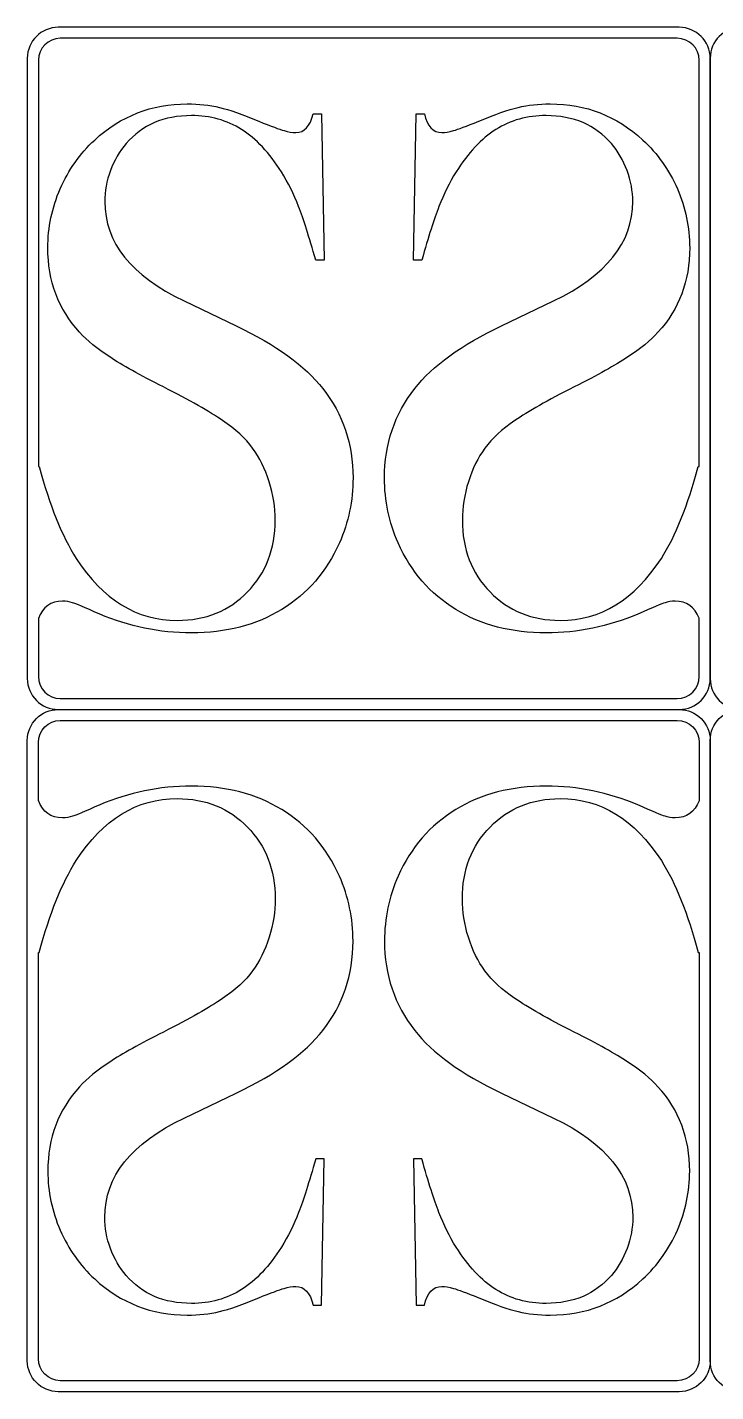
# Model space of a CAD drawing. Header units: centimetres. Extents: x -6 to 6, y -11 to 11.
# Drawn here: x -6 to -3.984, y 5 to 9 of the extents above; entities that cross this region are included whole.
import ezdxf

# ---------------------------------------------------------------- set-up
doc = ezdxf.new("R2010")
doc.units = ezdxf.units.CM
doc.header["$MEASUREMENT"] = 0
doc.layers.add('layer 1', color=7, linetype='Continuous')

msp = doc.modelspace()

# ---------------------------------------------------------------- linework, layer by layer
at = {"layer": 'layer 1', "color": 242}
for points, knots in [([(-5.9094, 9.00023), (-5.9094, 9.00023), (-4.09062, 9.00023), (-4.09062, 9.00023), (-4.09062, 9.00023), (-4.04079, 9.00023), (-4.00001, 8.95944), (-4.00001, 8.90961), (-4.00001, 8.90961), (-4.00001, 8.90961), (-4.00002, 7.09085), (-4.00002, 7.09085), (-4.00002, 7.09085), (-4.00002, 7.041), (-4.04079, 7.00022), (-4.09062, 7.00022), (-4.09062, 7.00022), (-4.09062, 7.00022), (-5.9094, 7.00022), (-5.9094, 7.00022), (-5.9094, 7.00022), (-5.95924, 7.00022), (-6.00001, 7.041), (-6.00001, 7.09083), (-6.00001, 7.09083), (-6.00001, 7.09083), (-6.00002, 8.90963), (-6.00002, 8.90963), (-6.00002, 8.90963), (-6.00002, 8.95946), (-5.95923, 9.00022), (-5.9094, 9.00023)], [0, 0, 0, 0, 0.1111111, 0.1111111, 0.1111111, 0.1111111, 0.2222222, 0.2222222, 0.2222222, 0.2222222, 0.3333333, 0.3333333, 0.3333333, 0.3333333, 0.4444444, 0.4444444, 0.4444444, 0.4444444, 0.5555556, 0.5555556, 0.5555556, 0.5555556, 0.6666667, 0.6666667, 0.6666667, 0.6666667, 0.7777778, 0.7777778, 0.7777778, 0.7777778, 1, 1, 1, 1]), ([(-3.9094, 9.00021), (-3.9094, 9.00021), (-2.09061, 9.00021), (-2.09061, 9.00021), (-2.09061, 9.00021), (-2.04078, 9.00021), (-2, 8.95942), (-2, 8.90959), (-2, 8.90959), (-2, 8.90959), (-2, 7.09083), (-2, 7.09083), (-2, 7.09083), (-2, 7.04098), (-2.04078, 7.0002), (-2.09061, 7.0002), (-2.09061, 7.0002), (-2.09061, 7.0002), (-3.9094, 7.0002), (-3.9094, 7.0002), (-3.9094, 7.0002), (-3.95923, 7.0002), (-4, 7.04098), (-4, 7.09081), (-4, 7.09081), (-4, 7.09081), (-4.00001, 8.90961), (-4.00001, 8.90961), (-4.00001, 8.90961), (-4.00001, 8.95944), (-3.95922, 9.0002), (-3.9094, 9.00021)], [0, 0, 0, 0, 0.1111111, 0.1111111, 0.1111111, 0.1111111, 0.2222222, 0.2222222, 0.2222222, 0.2222222, 0.3333333, 0.3333333, 0.3333333, 0.3333333, 0.4444444, 0.4444444, 0.4444444, 0.4444444, 0.5555556, 0.5555556, 0.5555556, 0.5555556, 0.6666667, 0.6666667, 0.6666667, 0.6666667, 0.7777778, 0.7777778, 0.7777778, 0.7777778, 1, 1, 1, 1]), ([(-4.03228, 7.71245), (-4.03228, 7.71245), (-4.03493, 7.71249), (-4.03493, 7.71249), (-4.03493, 7.71249), (-4.06519, 7.59851), (-4.10133, 7.50887), (-4.14302, 7.44321), (-4.14302, 7.44321), (-4.2216, 7.32185), (-4.32045, 7.26135), (-4.43923, 7.26135), (-4.43923, 7.26135), (-4.52223, 7.26137), (-4.59085, 7.28901), (-4.6447, 7.34472), (-4.6447, 7.34472), (-4.69893, 7.40005), (-4.72586, 7.4705), (-4.72586, 7.55572), (-4.72586, 7.55572), (-4.72586, 7.59224), (-4.71996, 7.62986), (-4.70815, 7.66786), (-4.70815, 7.66786), (-4.69599, 7.70622), (-4.68012, 7.73905), (-4.65983, 7.76635), (-4.65983, 7.76635), (-4.63917, 7.79477), (-4.60966, 7.82168), (-4.57166, 7.8475), (-4.57166, 7.8475), (-4.53404, 7.87371), (-4.47613, 7.90653), (-4.39829, 7.946), (-4.39829, 7.946), (-4.33006, 7.98068), (-4.27729, 8.00982), (-4.24114, 8.03379), (-4.24114, 8.03379), (-4.20462, 8.0574), (-4.17548, 8.08175), (-4.15298, 8.1061), (-4.15298, 8.1061), (-4.09102, 8.17398), (-4.06002, 8.2566), (-4.06002, 8.35361), (-4.06002, 8.35361), (-4.06002, 8.41375), (-4.07219, 8.47129), (-4.09617, 8.52699), (-4.09617, 8.52699), (-4.12053, 8.58233), (-4.15409, 8.62991), (-4.19725, 8.66975), (-4.19725, 8.66975), (-4.2736, 8.74022), (-4.36398, 8.77562), (-4.46838, 8.77562), (-4.46838, 8.77562), (-4.50232, 8.77562), (-4.53367, 8.77229), (-4.56244, 8.76529), (-4.56244, 8.76529), (-4.59122, 8.75866), (-4.62995, 8.745), (-4.6779, 8.72471), (-4.6779, 8.72471), (-4.71405, 8.71034), (-4.7384, 8.7011), (-4.75168, 8.69741), (-4.75168, 8.69741), (-4.7646, 8.69337), (-4.77603, 8.69151), (-4.78598, 8.69151), (-4.78598, 8.69151), (-4.81145, 8.69153), (-4.82841, 8.70959), (-4.83689, 8.74648), (-4.83689, 8.74648), (-4.83689, 8.74648), (-4.86161, 8.74649), (-4.86161, 8.74649), (-4.86161, 8.74649), (-4.86161, 8.74649), (-4.86935, 8.31747), (-4.86935, 8.31747), (-4.86935, 8.31747), (-4.86935, 8.31747), (-4.84465, 8.31747), (-4.84465, 8.31747), (-4.84465, 8.31747), (-4.8251, 8.38607), (-4.80848, 8.43845), (-4.79447, 8.47461), (-4.79447, 8.47461), (-4.78045, 8.51115), (-4.76348, 8.54506), (-4.7443, 8.57605), (-4.7443, 8.57605), (-4.70889, 8.63213), (-4.67015, 8.67381), (-4.62737, 8.70073), (-4.62737, 8.70073), (-4.58494, 8.72766), (-4.53588, 8.74131), (-4.48055, 8.74131), (-4.48055, 8.74131), (-4.40014, 8.74131), (-4.33631, 8.71402), (-4.28947, 8.65905), (-4.28947, 8.65905), (-4.26992, 8.63656), (-4.25479, 8.61036), (-4.24336, 8.58011), (-4.24336, 8.58011), (-4.2323, 8.54986), (-4.22675, 8.51961), (-4.22675, 8.48936), (-4.22675, 8.48936), (-4.22675, 8.36875), (-4.30422, 8.27172), (-4.45916, 8.19831), (-4.45916, 8.19831), (-4.45916, 8.19831), (-4.6115, 8.12455), (-4.6115, 8.12455), (-4.6115, 8.12455), (-4.72882, 8.06921), (-4.81328, 8.00797), (-4.8653, 7.94083), (-4.8653, 7.94083), (-4.92433, 7.86559), (-4.95383, 7.77852), (-4.95383, 7.67892), (-4.95383, 7.67892), (-4.95384, 7.61252), (-4.94055, 7.54907), (-4.91399, 7.48858), (-4.91399, 7.48858), (-4.87638, 7.40448), (-4.82029, 7.33919), (-4.74504, 7.29344), (-4.74504, 7.29344), (-4.67016, 7.24771), (-4.58199, 7.22483), (-4.48018, 7.22483), (-4.48018, 7.22483), (-4.38723, 7.22483), (-4.29795, 7.24327), (-4.212, 7.27979), (-4.212, 7.27979), (-4.16738, 7.29935), (-4.14081, 7.31041), (-4.13232, 7.31336), (-4.13232, 7.31336), (-4.12347, 7.31631), (-4.11388, 7.31779), (-4.10281, 7.31779), (-4.10281, 7.31779), (-4.06909, 7.3178), (-4.04534, 7.30102), (-4.03228, 7.26753), (-4.03228, 7.26753), (-4.03228, 7.26753), (-4.03228, 7.09678), (-4.03228, 7.09678), (-4.03228, 7.09678), (-4.03228, 7.06142), (-4.06121, 7.03249), (-4.09657, 7.03249), (-4.09657, 7.03249), (-4.09657, 7.03249), (-5.90346, 7.03251), (-5.90346, 7.03251), (-5.90346, 7.03251), (-5.93881, 7.03251), (-5.96774, 7.06142), (-5.96774, 7.09678), (-5.96774, 7.09678), (-5.96774, 7.09678), (-5.96774, 7.26716), (-5.96774, 7.26716), (-5.96774, 7.26716), (-5.95471, 7.30092), (-5.93093, 7.31779), (-5.89708, 7.31779), (-5.89708, 7.31779), (-5.88602, 7.3178), (-5.87643, 7.31631), (-5.86757, 7.31336), (-5.86757, 7.31336), (-5.85909, 7.31042), (-5.83253, 7.29934), (-5.78789, 7.27979), (-5.78789, 7.27979), (-5.70194, 7.24327), (-5.61267, 7.22483), (-5.51971, 7.22483), (-5.51971, 7.22483), (-5.4179, 7.22483), (-5.32974, 7.2477), (-5.25485, 7.29344), (-5.25485, 7.29344), (-5.17961, 7.33919), (-5.12353, 7.40448), (-5.08591, 7.48858), (-5.08591, 7.48858), (-5.05934, 7.54908), (-5.04606, 7.61252), (-5.04606, 7.67892), (-5.04606, 7.67892), (-5.04607, 7.77853), (-5.07558, 7.86558), (-5.1346, 7.94083), (-5.1346, 7.94083), (-5.18661, 8.00799), (-5.27109, 8.0692), (-5.38839, 8.12454), (-5.38839, 8.12454), (-5.38839, 8.12454), (-5.54074, 8.19833), (-5.54074, 8.19833), (-5.54074, 8.19833), (-5.69567, 8.27173), (-5.77314, 8.36874), (-5.77314, 8.48936), (-5.77314, 8.48936), (-5.77314, 8.51962), (-5.7676, 8.54986), (-5.75654, 8.58011), (-5.75654, 8.58011), (-5.7451, 8.61036), (-5.72997, 8.63655), (-5.71042, 8.65905), (-5.71042, 8.65905), (-5.66359, 8.71403), (-5.59976, 8.74131), (-5.51934, 8.74131), (-5.51934, 8.74131), (-5.46402, 8.74131), (-5.41495, 8.72766), (-5.37253, 8.70073), (-5.37253, 8.70073), (-5.32975, 8.67382), (-5.29101, 8.63212), (-5.25559, 8.57605), (-5.25559, 8.57605), (-5.23641, 8.54508), (-5.21944, 8.51113), (-5.20542, 8.47461), (-5.20542, 8.47461), (-5.19141, 8.43846), (-5.17481, 8.38607), (-5.15526, 8.31747), (-5.15526, 8.31747), (-5.15526, 8.31747), (-5.13054, 8.31747), (-5.13054, 8.31747), (-5.13054, 8.31747), (-5.13054, 8.31747), (-5.13829, 8.74649), (-5.13829, 8.74649), (-5.13829, 8.74649), (-5.13829, 8.74649), (-5.16301, 8.74649), (-5.16301, 8.74649), (-5.16301, 8.74649), (-5.17148, 8.7096), (-5.18845, 8.69151), (-5.21391, 8.69151), (-5.21391, 8.69151), (-5.22387, 8.69153), (-5.2353, 8.69336), (-5.24821, 8.69741), (-5.24821, 8.69741), (-5.26149, 8.70111), (-5.28584, 8.71033), (-5.32199, 8.72471), (-5.32199, 8.72471), (-5.36995, 8.745), (-5.40868, 8.75865), (-5.43745, 8.76529), (-5.43745, 8.76529), (-5.46622, 8.77231), (-5.49758, 8.77562), (-5.53152, 8.77562), (-5.53152, 8.77562), (-5.63591, 8.77562), (-5.72629, 8.74021), (-5.80265, 8.66975), (-5.80265, 8.66975), (-5.8458, 8.62991), (-5.87937, 8.58232), (-5.90372, 8.52699), (-5.90372, 8.52699), (-5.92771, 8.4713), (-5.93987, 8.41374), (-5.93987, 8.35361), (-5.93987, 8.35361), (-5.93987, 8.25661), (-5.90889, 8.17397), (-5.84691, 8.1061), (-5.84691, 8.1061), (-5.82441, 8.08177), (-5.79527, 8.0574), (-5.75875, 8.03379), (-5.75875, 8.03379), (-5.7226, 8.00983), (-5.66985, 7.98067), (-5.6016, 7.946), (-5.6016, 7.946), (-5.52378, 7.90655), (-5.46586, 7.87369), (-5.42823, 7.8475), (-5.42823, 7.8475), (-5.39024, 7.82169), (-5.36072, 7.79476), (-5.34006, 7.76635), (-5.34006, 7.76635), (-5.31978, 7.73907), (-5.30392, 7.70622), (-5.29174, 7.66786), (-5.29174, 7.66786), (-5.27995, 7.62987), (-5.27404, 7.59224), (-5.27404, 7.55572), (-5.27404, 7.55572), (-5.27404, 7.47052), (-5.30097, 7.40005), (-5.35519, 7.34472), (-5.35519, 7.34472), (-5.40904, 7.28901), (-5.47766, 7.26135), (-5.56066, 7.26135), (-5.56066, 7.26135), (-5.67944, 7.26137), (-5.7783, 7.32184), (-5.85687, 7.44321), (-5.85687, 7.44321), (-5.89857, 7.50888), (-5.9347, 7.59851), (-5.96496, 7.71249), (-5.96496, 7.71249), (-5.96496, 7.71249), (-5.96774, 7.71245), (-5.96774, 7.71245), (-5.96774, 7.71245), (-5.96774, 7.71245), (-5.96774, 8.90368), (-5.96774, 8.90368), (-5.96774, 8.90368), (-5.96774, 8.93904), (-5.93881, 8.96795), (-5.90345, 8.96795), (-5.90345, 8.96795), (-5.90345, 8.96795), (-4.09658, 8.96797), (-4.09658, 8.96797), (-4.09658, 8.96797), (-4.06121, 8.96797), (-4.03228, 8.93902), (-4.03228, 8.90366), (-4.03228, 8.90366), (-4.03228, 8.90366), (-4.03228, 7.71245), (-4.03228, 7.71245)], [0, 0, 0, 0, 0.0107527, 0.0107527, 0.0107527, 0.0107527, 0.0215054, 0.0215054, 0.0215054, 0.0215054, 0.0322581, 0.0322581, 0.0322581, 0.0322581, 0.0430108, 0.0430108, 0.0430108, 0.0430108, 0.0537634, 0.0537634, 0.0537634, 0.0537634, 0.0645161, 0.0645161, 0.0645161, 0.0645161, 0.0752688, 0.0752688, 0.0752688, 0.0752688, 0.0860215, 0.0860215, 0.0860215, 0.0860215, 0.0967742, 0.0967742, 0.0967742, 0.0967742, 0.1075269, 0.1075269, 0.1075269, 0.1075269, 0.1182796, 0.1182796, 0.1182796, 0.1182796, 0.1290323, 0.1290323, 0.1290323, 0.1290323, 0.1397849, 0.1397849, 0.1397849, 0.1397849, 0.1505376, 0.1505376, 0.1505376, 0.1505376, 0.1612903, 0.1612903, 0.1612903, 0.1612903, 0.172043, 0.172043, 0.172043, 0.172043, 0.1827957, 0.1827957, 0.1827957, 0.1827957, 0.1935484, 0.1935484, 0.1935484, 0.1935484, 0.2043011, 0.2043011, 0.2043011, 0.2043011, 0.2150538, 0.2150538, 0.2150538, 0.2150538, 0.2258065, 0.2258065, 0.2258065, 0.2258065, 0.2365591, 0.2365591, 0.2365591, 0.2365591, 0.2473118, 0.2473118, 0.2473118, 0.2473118, 0.2580645, 0.2580645, 0.2580645, 0.2580645, 0.2688172, 0.2688172, 0.2688172, 0.2688172, 0.2795699, 0.2795699, 0.2795699, 0.2795699, 0.2903226, 0.2903226, 0.2903226, 0.2903226, 0.3010753, 0.3010753, 0.3010753, 0.3010753, 0.311828, 0.311828, 0.311828, 0.311828, 0.3225806, 0.3225806, 0.3225806, 0.3225806, 0.3333333, 0.3333333, 0.3333333, 0.3333333, 0.344086, 0.344086, 0.344086, 0.344086, 0.3548387, 0.3548387, 0.3548387, 0.3548387, 0.3655914, 0.3655914, 0.3655914, 0.3655914, 0.3763441, 0.3763441, 0.3763441, 0.3763441, 0.3870968, 0.3870968, 0.3870968, 0.3870968, 0.3978495, 0.3978495, 0.3978495, 0.3978495, 0.4086022, 0.4086022, 0.4086022, 0.4086022, 0.4193548, 0.4193548, 0.4193548, 0.4193548, 0.4301075, 0.4301075, 0.4301075, 0.4301075, 0.4408602, 0.4408602, 0.4408602, 0.4408602, 0.4516129, 0.4516129, 0.4516129, 0.4516129, 0.4623656, 0.4623656, 0.4623656, 0.4623656, 0.4731183, 0.4731183, 0.4731183, 0.4731183, 0.483871, 0.483871, 0.483871, 0.483871, 0.4946237, 0.4946237, 0.4946237, 0.4946237, 0.5053763, 0.5053763, 0.5053763, 0.5053763, 0.516129, 0.516129, 0.516129, 0.516129, 0.5268817, 0.5268817, 0.5268817, 0.5268817, 0.5376344, 0.5376344, 0.5376344, 0.5376344, 0.5483871, 0.5483871, 0.5483871, 0.5483871, 0.5591398, 0.5591398, 0.5591398, 0.5591398, 0.5698925, 0.5698925, 0.5698925, 0.5698925, 0.5806452, 0.5806452, 0.5806452, 0.5806452, 0.5913978, 0.5913978, 0.5913978, 0.5913978, 0.6021505, 0.6021505, 0.6021505, 0.6021505, 0.6129032, 0.6129032, 0.6129032, 0.6129032, 0.6236559, 0.6236559, 0.6236559, 0.6236559, 0.6344086, 0.6344086, 0.6344086, 0.6344086, 0.6451613, 0.6451613, 0.6451613, 0.6451613, 0.655914, 0.655914, 0.655914, 0.655914, 0.6666667, 0.6666667, 0.6666667, 0.6666667, 0.6774194, 0.6774194, 0.6774194, 0.6774194, 0.688172, 0.688172, 0.688172, 0.688172, 0.6989247, 0.6989247, 0.6989247, 0.6989247, 0.7096774, 0.7096774, 0.7096774, 0.7096774, 0.7204301, 0.7204301, 0.7204301, 0.7204301, 0.7311828, 0.7311828, 0.7311828, 0.7311828, 0.7419355, 0.7419355, 0.7419355, 0.7419355, 0.7526882, 0.7526882, 0.7526882, 0.7526882, 0.7634409, 0.7634409, 0.7634409, 0.7634409, 0.7741935, 0.7741935, 0.7741935, 0.7741935, 0.7849462, 0.7849462, 0.7849462, 0.7849462, 0.7956989, 0.7956989, 0.7956989, 0.7956989, 0.8064516, 0.8064516, 0.8064516, 0.8064516, 0.8172043, 0.8172043, 0.8172043, 0.8172043, 0.827957, 0.827957, 0.827957, 0.827957, 0.8387097, 0.8387097, 0.8387097, 0.8387097, 0.8494624, 0.8494624, 0.8494624, 0.8494624, 0.8602151, 0.8602151, 0.8602151, 0.8602151, 0.8709677, 0.8709677, 0.8709677, 0.8709677, 0.8817204, 0.8817204, 0.8817204, 0.8817204, 0.8924731, 0.8924731, 0.8924731, 0.8924731, 0.9032258, 0.9032258, 0.9032258, 0.9032258, 0.9139785, 0.9139785, 0.9139785, 0.9139785, 0.9247312, 0.9247312, 0.9247312, 0.9247312, 0.9354839, 0.9354839, 0.9354839, 0.9354839, 0.9462366, 0.9462366, 0.9462366, 0.9462366, 0.9569892, 0.9569892, 0.9569892, 0.9569892, 0.9677419, 0.9677419, 0.9677419, 0.9677419, 0.9784946, 0.9784946, 0.9784946, 0.9784946, 1, 1, 1, 1]), ([(-5.9094, 5.00013), (-5.9094, 5.00013), (-4.09062, 5.00013), (-4.09062, 5.00013), (-4.09062, 5.00013), (-4.04079, 5.00013), (-4.00001, 5.04092), (-4.00001, 5.09075), (-4.00001, 5.09075), (-4.00001, 5.09075), (-4.00002, 6.90951), (-4.00002, 6.90951), (-4.00002, 6.90951), (-4.00002, 6.95936), (-4.04079, 7.00014), (-4.09062, 7.00014), (-4.09062, 7.00014), (-4.09062, 7.00014), (-5.9094, 7.00014), (-5.9094, 7.00014), (-5.9094, 7.00014), (-5.95924, 7.00014), (-6.00001, 6.95936), (-6.00001, 6.90953), (-6.00001, 6.90953), (-6.00001, 6.90953), (-6.00002, 5.09073), (-6.00002, 5.09073), (-6.00002, 5.09073), (-6.00002, 5.0409), (-5.95923, 5.00014), (-5.9094, 5.00013)], [0, 0, 0, 0, 0.1111111, 0.1111111, 0.1111111, 0.1111111, 0.2222222, 0.2222222, 0.2222222, 0.2222222, 0.3333333, 0.3333333, 0.3333333, 0.3333333, 0.4444444, 0.4444444, 0.4444444, 0.4444444, 0.5555556, 0.5555556, 0.5555556, 0.5555556, 0.6666667, 0.6666667, 0.6666667, 0.6666667, 0.7777778, 0.7777778, 0.7777778, 0.7777778, 1, 1, 1, 1]), ([(-3.9094, 5.00015), (-3.9094, 5.00015), (-2.09061, 5.00015), (-2.09061, 5.00015), (-2.09061, 5.00015), (-2.04078, 5.00015), (-2, 5.04094), (-2, 5.09077), (-2, 5.09077), (-2, 5.09077), (-2, 6.90953), (-2, 6.90953), (-2, 6.90953), (-2, 6.95938), (-2.04078, 7.00016), (-2.09061, 7.00016), (-2.09061, 7.00016), (-2.09061, 7.00016), (-3.9094, 7.00016), (-3.9094, 7.00016), (-3.9094, 7.00016), (-3.95923, 7.00016), (-4, 6.95938), (-4, 6.90955), (-4, 6.90955), (-4, 6.90955), (-4.00001, 5.09075), (-4.00001, 5.09075), (-4.00001, 5.09075), (-4.00001, 5.04092), (-3.95922, 5.00016), (-3.9094, 5.00015)], [0, 0, 0, 0, 0.1111111, 0.1111111, 0.1111111, 0.1111111, 0.2222222, 0.2222222, 0.2222222, 0.2222222, 0.3333333, 0.3333333, 0.3333333, 0.3333333, 0.4444444, 0.4444444, 0.4444444, 0.4444444, 0.5555556, 0.5555556, 0.5555556, 0.5555556, 0.6666667, 0.6666667, 0.6666667, 0.6666667, 0.7777778, 0.7777778, 0.7777778, 0.7777778, 1, 1, 1, 1]), ([(-4.03228, 6.28791), (-4.03228, 6.28791), (-4.03493, 6.28787), (-4.03493, 6.28787), (-4.03493, 6.28787), (-4.06519, 6.40185), (-4.10133, 6.49149), (-4.14302, 6.55715), (-4.14302, 6.55715), (-4.2216, 6.67851), (-4.32045, 6.73901), (-4.43923, 6.73901), (-4.43923, 6.73901), (-4.52223, 6.73899), (-4.59085, 6.71135), (-4.6447, 6.65564), (-4.6447, 6.65564), (-4.69893, 6.60031), (-4.72586, 6.52986), (-4.72586, 6.44464), (-4.72586, 6.44464), (-4.72586, 6.40812), (-4.71996, 6.3705), (-4.70815, 6.3325), (-4.70815, 6.3325), (-4.69599, 6.29414), (-4.68012, 6.26131), (-4.65983, 6.23401), (-4.65983, 6.23401), (-4.63917, 6.20559), (-4.60966, 6.17868), (-4.57166, 6.15286), (-4.57166, 6.15286), (-4.53404, 6.12665), (-4.47613, 6.09383), (-4.39829, 6.05436), (-4.39829, 6.05436), (-4.33006, 6.01968), (-4.27729, 5.99054), (-4.24114, 5.96657), (-4.24114, 5.96657), (-4.20462, 5.94296), (-4.17548, 5.91861), (-4.15298, 5.89426), (-4.15298, 5.89426), (-4.09102, 5.82638), (-4.06002, 5.74376), (-4.06002, 5.64675), (-4.06002, 5.64675), (-4.06002, 5.58661), (-4.07219, 5.52907), (-4.09617, 5.47337), (-4.09617, 5.47337), (-4.12053, 5.41803), (-4.15409, 5.37045), (-4.19725, 5.33061), (-4.19725, 5.33061), (-4.2736, 5.26014), (-4.36398, 5.22474), (-4.46838, 5.22474), (-4.46838, 5.22474), (-4.50232, 5.22474), (-4.53367, 5.22807), (-4.56244, 5.23507), (-4.56244, 5.23507), (-4.59122, 5.2417), (-4.62995, 5.25536), (-4.6779, 5.27565), (-4.6779, 5.27565), (-4.71405, 5.29002), (-4.7384, 5.29926), (-4.75168, 5.30295), (-4.75168, 5.30295), (-4.7646, 5.30699), (-4.77603, 5.30885), (-4.78598, 5.30885), (-4.78598, 5.30885), (-4.81145, 5.30883), (-4.82841, 5.29077), (-4.83689, 5.25388), (-4.83689, 5.25388), (-4.83689, 5.25388), (-4.86161, 5.25387), (-4.86161, 5.25387), (-4.86161, 5.25387), (-4.86161, 5.25387), (-4.86935, 5.68289), (-4.86935, 5.68289), (-4.86935, 5.68289), (-4.86935, 5.68289), (-4.84465, 5.68289), (-4.84465, 5.68289), (-4.84465, 5.68289), (-4.8251, 5.61429), (-4.80848, 5.56191), (-4.79447, 5.52575), (-4.79447, 5.52575), (-4.78045, 5.48921), (-4.76348, 5.4553), (-4.7443, 5.42431), (-4.7443, 5.42431), (-4.70889, 5.36823), (-4.67015, 5.32655), (-4.62737, 5.29963), (-4.62737, 5.29963), (-4.58494, 5.2727), (-4.53588, 5.25905), (-4.48055, 5.25905), (-4.48055, 5.25905), (-4.40014, 5.25905), (-4.33631, 5.28634), (-4.28947, 5.34131), (-4.28947, 5.34131), (-4.26992, 5.3638), (-4.25479, 5.39), (-4.24336, 5.42025), (-4.24336, 5.42025), (-4.2323, 5.4505), (-4.22675, 5.48075), (-4.22675, 5.511), (-4.22675, 5.511), (-4.22675, 5.63161), (-4.30422, 5.72864), (-4.45916, 5.80205), (-4.45916, 5.80205), (-4.45916, 5.80205), (-4.6115, 5.87581), (-4.6115, 5.87581), (-4.6115, 5.87581), (-4.72882, 5.93115), (-4.81328, 5.99239), (-4.8653, 6.05953), (-4.8653, 6.05953), (-4.92433, 6.13477), (-4.95383, 6.22184), (-4.95383, 6.32144), (-4.95383, 6.32144), (-4.95384, 6.38784), (-4.94055, 6.45129), (-4.91399, 6.51178), (-4.91399, 6.51178), (-4.87638, 6.59588), (-4.82029, 6.66117), (-4.74504, 6.70692), (-4.74504, 6.70692), (-4.67016, 6.75265), (-4.58199, 6.77553), (-4.48018, 6.77553), (-4.48018, 6.77553), (-4.38723, 6.77553), (-4.29795, 6.75709), (-4.212, 6.72057), (-4.212, 6.72057), (-4.16738, 6.70101), (-4.14081, 6.68995), (-4.13232, 6.687), (-4.13232, 6.687), (-4.12347, 6.68405), (-4.11388, 6.68257), (-4.10281, 6.68257), (-4.10281, 6.68257), (-4.06909, 6.68256), (-4.04534, 6.69934), (-4.03228, 6.73283), (-4.03228, 6.73283), (-4.03228, 6.73283), (-4.03228, 6.90358), (-4.03228, 6.90358), (-4.03228, 6.90358), (-4.03228, 6.93894), (-4.06121, 6.96787), (-4.09657, 6.96787), (-4.09657, 6.96787), (-4.09657, 6.96787), (-5.90346, 6.96785), (-5.90346, 6.96785), (-5.90346, 6.96785), (-5.93881, 6.96785), (-5.96774, 6.93894), (-5.96774, 6.90358), (-5.96774, 6.90358), (-5.96774, 6.90358), (-5.96774, 6.7332), (-5.96774, 6.7332), (-5.96774, 6.7332), (-5.95471, 6.69944), (-5.93093, 6.68257), (-5.89708, 6.68257), (-5.89708, 6.68257), (-5.88602, 6.68256), (-5.87643, 6.68405), (-5.86757, 6.687), (-5.86757, 6.687), (-5.85909, 6.68994), (-5.83253, 6.70102), (-5.78789, 6.72057), (-5.78789, 6.72057), (-5.70194, 6.75709), (-5.61267, 6.77553), (-5.51971, 6.77553), (-5.51971, 6.77553), (-5.4179, 6.77553), (-5.32974, 6.75266), (-5.25485, 6.70692), (-5.25485, 6.70692), (-5.17961, 6.66117), (-5.12353, 6.59588), (-5.08591, 6.51178), (-5.08591, 6.51178), (-5.05934, 6.45128), (-5.04606, 6.38784), (-5.04606, 6.32144), (-5.04606, 6.32144), (-5.04607, 6.22183), (-5.07558, 6.13478), (-5.1346, 6.05953), (-5.1346, 6.05953), (-5.18661, 5.99237), (-5.27109, 5.93116), (-5.38839, 5.87582), (-5.38839, 5.87582), (-5.38839, 5.87582), (-5.54074, 5.80203), (-5.54074, 5.80203), (-5.54074, 5.80203), (-5.69567, 5.72863), (-5.77314, 5.63162), (-5.77314, 5.511), (-5.77314, 5.511), (-5.77314, 5.48074), (-5.7676, 5.4505), (-5.75654, 5.42025), (-5.75654, 5.42025), (-5.7451, 5.39), (-5.72997, 5.36381), (-5.71042, 5.34131), (-5.71042, 5.34131), (-5.66359, 5.28633), (-5.59976, 5.25905), (-5.51934, 5.25905), (-5.51934, 5.25905), (-5.46402, 5.25905), (-5.41495, 5.2727), (-5.37253, 5.29963), (-5.37253, 5.29963), (-5.32975, 5.32654), (-5.29101, 5.36824), (-5.25559, 5.42431), (-5.25559, 5.42431), (-5.23641, 5.45528), (-5.21944, 5.48923), (-5.20542, 5.52575), (-5.20542, 5.52575), (-5.19141, 5.5619), (-5.17481, 5.61429), (-5.15526, 5.68289), (-5.15526, 5.68289), (-5.15526, 5.68289), (-5.13054, 5.68289), (-5.13054, 5.68289), (-5.13054, 5.68289), (-5.13054, 5.68289), (-5.13829, 5.25387), (-5.13829, 5.25387), (-5.13829, 5.25387), (-5.13829, 5.25387), (-5.16301, 5.25387), (-5.16301, 5.25387), (-5.16301, 5.25387), (-5.17148, 5.29076), (-5.18845, 5.30885), (-5.21391, 5.30885), (-5.21391, 5.30885), (-5.22387, 5.30883), (-5.2353, 5.307), (-5.24821, 5.30295), (-5.24821, 5.30295), (-5.26149, 5.29925), (-5.28584, 5.29003), (-5.32199, 5.27565), (-5.32199, 5.27565), (-5.36995, 5.25536), (-5.40868, 5.24171), (-5.43745, 5.23507), (-5.43745, 5.23507), (-5.46622, 5.22805), (-5.49758, 5.22474), (-5.53152, 5.22474), (-5.53152, 5.22474), (-5.63591, 5.22474), (-5.72629, 5.26015), (-5.80265, 5.33061), (-5.80265, 5.33061), (-5.8458, 5.37045), (-5.87937, 5.41804), (-5.90372, 5.47337), (-5.90372, 5.47337), (-5.92771, 5.52906), (-5.93987, 5.58662), (-5.93987, 5.64675), (-5.93987, 5.64675), (-5.93987, 5.74375), (-5.90889, 5.82639), (-5.84691, 5.89426), (-5.84691, 5.89426), (-5.82441, 5.91859), (-5.79527, 5.94296), (-5.75875, 5.96657), (-5.75875, 5.96657), (-5.7226, 5.99053), (-5.66985, 6.01969), (-5.6016, 6.05436), (-5.6016, 6.05436), (-5.52378, 6.09381), (-5.46586, 6.12667), (-5.42823, 6.15286), (-5.42823, 6.15286), (-5.39024, 6.17867), (-5.36072, 6.2056), (-5.34006, 6.23401), (-5.34006, 6.23401), (-5.31978, 6.26129), (-5.30392, 6.29414), (-5.29174, 6.3325), (-5.29174, 6.3325), (-5.27995, 6.37049), (-5.27404, 6.40812), (-5.27404, 6.44464), (-5.27404, 6.44464), (-5.27404, 6.52984), (-5.30097, 6.60031), (-5.35519, 6.65564), (-5.35519, 6.65564), (-5.40904, 6.71135), (-5.47766, 6.73901), (-5.56066, 6.73901), (-5.56066, 6.73901), (-5.67944, 6.73899), (-5.7783, 6.67852), (-5.85687, 6.55715), (-5.85687, 6.55715), (-5.89857, 6.49148), (-5.9347, 6.40185), (-5.96496, 6.28787), (-5.96496, 6.28787), (-5.96496, 6.28787), (-5.96774, 6.28791), (-5.96774, 6.28791), (-5.96774, 6.28791), (-5.96774, 6.28791), (-5.96774, 5.09668), (-5.96774, 5.09668), (-5.96774, 5.09668), (-5.96774, 5.06132), (-5.93881, 5.03241), (-5.90345, 5.03241), (-5.90345, 5.03241), (-5.90345, 5.03241), (-4.09658, 5.03239), (-4.09658, 5.03239), (-4.09658, 5.03239), (-4.06121, 5.03239), (-4.03228, 5.06134), (-4.03228, 5.0967), (-4.03228, 5.0967), (-4.03228, 5.0967), (-4.03228, 6.28791), (-4.03228, 6.28791)], [0, 0, 0, 0, 0.0107527, 0.0107527, 0.0107527, 0.0107527, 0.0215054, 0.0215054, 0.0215054, 0.0215054, 0.0322581, 0.0322581, 0.0322581, 0.0322581, 0.0430108, 0.0430108, 0.0430108, 0.0430108, 0.0537634, 0.0537634, 0.0537634, 0.0537634, 0.0645161, 0.0645161, 0.0645161, 0.0645161, 0.0752688, 0.0752688, 0.0752688, 0.0752688, 0.0860215, 0.0860215, 0.0860215, 0.0860215, 0.0967742, 0.0967742, 0.0967742, 0.0967742, 0.1075269, 0.1075269, 0.1075269, 0.1075269, 0.1182796, 0.1182796, 0.1182796, 0.1182796, 0.1290323, 0.1290323, 0.1290323, 0.1290323, 0.1397849, 0.1397849, 0.1397849, 0.1397849, 0.1505376, 0.1505376, 0.1505376, 0.1505376, 0.1612903, 0.1612903, 0.1612903, 0.1612903, 0.172043, 0.172043, 0.172043, 0.172043, 0.1827957, 0.1827957, 0.1827957, 0.1827957, 0.1935484, 0.1935484, 0.1935484, 0.1935484, 0.2043011, 0.2043011, 0.2043011, 0.2043011, 0.2150538, 0.2150538, 0.2150538, 0.2150538, 0.2258065, 0.2258065, 0.2258065, 0.2258065, 0.2365591, 0.2365591, 0.2365591, 0.2365591, 0.2473118, 0.2473118, 0.2473118, 0.2473118, 0.2580645, 0.2580645, 0.2580645, 0.2580645, 0.2688172, 0.2688172, 0.2688172, 0.2688172, 0.2795699, 0.2795699, 0.2795699, 0.2795699, 0.2903226, 0.2903226, 0.2903226, 0.2903226, 0.3010753, 0.3010753, 0.3010753, 0.3010753, 0.311828, 0.311828, 0.311828, 0.311828, 0.3225806, 0.3225806, 0.3225806, 0.3225806, 0.3333333, 0.3333333, 0.3333333, 0.3333333, 0.344086, 0.344086, 0.344086, 0.344086, 0.3548387, 0.3548387, 0.3548387, 0.3548387, 0.3655914, 0.3655914, 0.3655914, 0.3655914, 0.3763441, 0.3763441, 0.3763441, 0.3763441, 0.3870968, 0.3870968, 0.3870968, 0.3870968, 0.3978495, 0.3978495, 0.3978495, 0.3978495, 0.4086022, 0.4086022, 0.4086022, 0.4086022, 0.4193548, 0.4193548, 0.4193548, 0.4193548, 0.4301075, 0.4301075, 0.4301075, 0.4301075, 0.4408602, 0.4408602, 0.4408602, 0.4408602, 0.4516129, 0.4516129, 0.4516129, 0.4516129, 0.4623656, 0.4623656, 0.4623656, 0.4623656, 0.4731183, 0.4731183, 0.4731183, 0.4731183, 0.483871, 0.483871, 0.483871, 0.483871, 0.4946237, 0.4946237, 0.4946237, 0.4946237, 0.5053763, 0.5053763, 0.5053763, 0.5053763, 0.516129, 0.516129, 0.516129, 0.516129, 0.5268817, 0.5268817, 0.5268817, 0.5268817, 0.5376344, 0.5376344, 0.5376344, 0.5376344, 0.5483871, 0.5483871, 0.5483871, 0.5483871, 0.5591398, 0.5591398, 0.5591398, 0.5591398, 0.5698925, 0.5698925, 0.5698925, 0.5698925, 0.5806452, 0.5806452, 0.5806452, 0.5806452, 0.5913978, 0.5913978, 0.5913978, 0.5913978, 0.6021505, 0.6021505, 0.6021505, 0.6021505, 0.6129032, 0.6129032, 0.6129032, 0.6129032, 0.6236559, 0.6236559, 0.6236559, 0.6236559, 0.6344086, 0.6344086, 0.6344086, 0.6344086, 0.6451613, 0.6451613, 0.6451613, 0.6451613, 0.655914, 0.655914, 0.655914, 0.655914, 0.6666667, 0.6666667, 0.6666667, 0.6666667, 0.6774194, 0.6774194, 0.6774194, 0.6774194, 0.688172, 0.688172, 0.688172, 0.688172, 0.6989247, 0.6989247, 0.6989247, 0.6989247, 0.7096774, 0.7096774, 0.7096774, 0.7096774, 0.7204301, 0.7204301, 0.7204301, 0.7204301, 0.7311828, 0.7311828, 0.7311828, 0.7311828, 0.7419355, 0.7419355, 0.7419355, 0.7419355, 0.7526882, 0.7526882, 0.7526882, 0.7526882, 0.7634409, 0.7634409, 0.7634409, 0.7634409, 0.7741935, 0.7741935, 0.7741935, 0.7741935, 0.7849462, 0.7849462, 0.7849462, 0.7849462, 0.7956989, 0.7956989, 0.7956989, 0.7956989, 0.8064516, 0.8064516, 0.8064516, 0.8064516, 0.8172043, 0.8172043, 0.8172043, 0.8172043, 0.827957, 0.827957, 0.827957, 0.827957, 0.8387097, 0.8387097, 0.8387097, 0.8387097, 0.8494624, 0.8494624, 0.8494624, 0.8494624, 0.8602151, 0.8602151, 0.8602151, 0.8602151, 0.8709677, 0.8709677, 0.8709677, 0.8709677, 0.8817204, 0.8817204, 0.8817204, 0.8817204, 0.8924731, 0.8924731, 0.8924731, 0.8924731, 0.9032258, 0.9032258, 0.9032258, 0.9032258, 0.9139785, 0.9139785, 0.9139785, 0.9139785, 0.9247312, 0.9247312, 0.9247312, 0.9247312, 0.9354839, 0.9354839, 0.9354839, 0.9354839, 0.9462366, 0.9462366, 0.9462366, 0.9462366, 0.9569892, 0.9569892, 0.9569892, 0.9569892, 0.9677419, 0.9677419, 0.9677419, 0.9677419, 0.9784946, 0.9784946, 0.9784946, 0.9784946, 1, 1, 1, 1])]:
    msp.add_open_spline(points, degree=3, knots=knots, dxfattribs=at)

doc.saveas('drawing.dxf')
